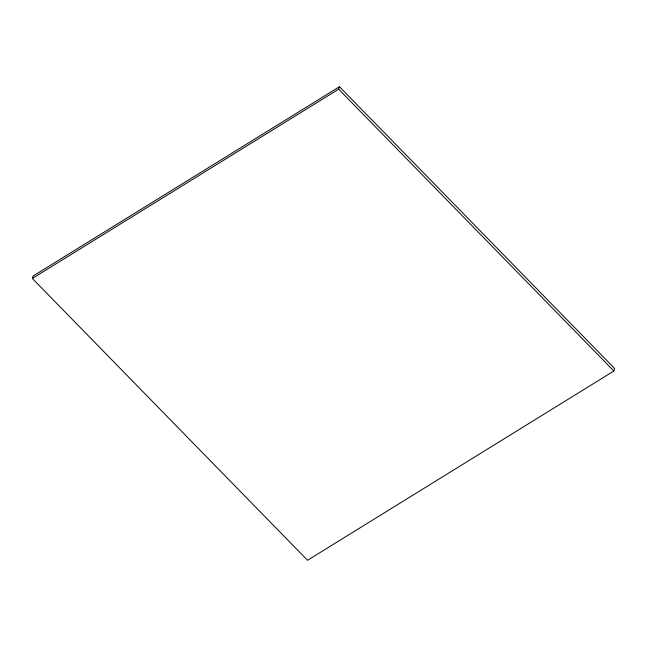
<?xml version="1.0" encoding="UTF-8"?>
<svg xmlns="http://www.w3.org/2000/svg" width="647" height="647" viewBox="0 0 647 647"><rect width="100%" height="100%" fill="white"/><g stroke="black" fill="none" stroke-linecap="round" stroke-linejoin="round"><path stroke-width="0.97" d="M32.35 278.453L33.143 275.994L339.449 86.722L614.65 368.547L613.857 371.006L307.551 560.278L32.35 278.453L338.648 89.189L339.449 86.722M338.648 89.189L613.857 371.006"/></g></svg>
